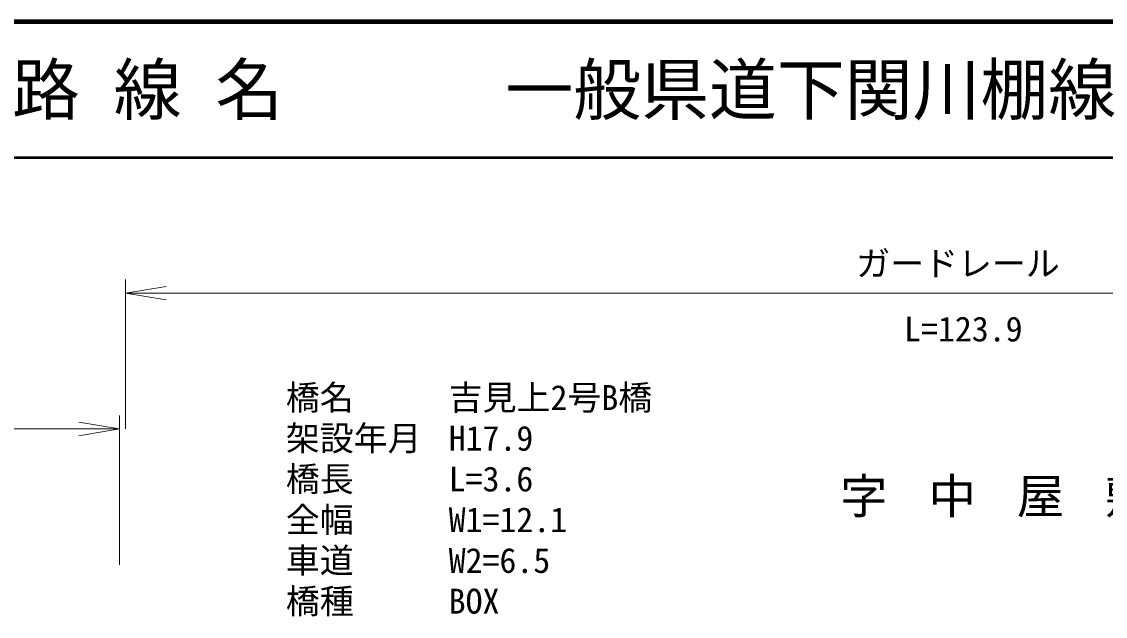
# Model space of a CAD drawing. Units: millimetres at full size, sheet at 1:1000; details may follow other scales. Extents: x 40000 to 680000, y 20000 to 380000.
# Drawn here: x 181093 to 260939, y 336195 to 380000 of the extents above; entities that cross this region are included whole.
import ezdxf
from ezdxf.enums import TextEntityAlignment as Align

# ---------------------------------------------------------------- set-up
doc = ezdxf.new("R2010")
doc.units = ezdxf.units.MM
doc.header["$LTSCALE"] = 1000
doc.layers.add('M-BMK-HTXT', color=7, linetype='Continuous')
doc.layers.add('M-TTL-TXT', color=7, linetype='Continuous')
for name, color, linetype, lineweight in [('M-STR-HTXT', 7, 'Continuous', 13), ('M-TTL', 2, 'Continuous', 140), ('M-TTL-LINE', 7, 'Continuous', 50)]:
    doc.layers.add(name, color=color, linetype=linetype, lineweight=lineweight)
doc.styles.add('ＭＳ ゴシック', font='')
doc.styles.get('ＭＳ ゴシック').set_extended_font_data('MS Gothic')

# ---------------------------------------------------------------- blocks, each defined once
blk = doc.blocks.new('open_arrow')
at = {"color": 0, "linetype": 'Continuous', "lineweight": -2}
blk.add_lwpolyline([(7.5, 1.25), (0, 0), (7.5, -1.25)], dxfattribs=at)

msp = doc.modelspace()

# ---------------------------------------------------------------- linework, layer by layer
at = {"layer": 'M-STR-HTXT'}
for p, q in [((188734, 350000), (188734, 361000)), ((188734, 360000), (312108, 360000)), ((188304, 340000), (188304, 351000)), ((93116, 350000), (188304, 350000))]:
    msp.add_line(p, q, dxfattribs=at)
at = {"layer": 'M-TTL'}
msp.add_line((680000, 380000), (40000, 380000), dxfattribs=at)
at = {"layer": 'M-TTL-LINE'}
msp.add_line((40000, 370000), (680000, 370000), dxfattribs=at)

# ---------------------------------------------------------------- block references
at = {"layer": 'M-STR-HTXT', "xscale": 400, "yscale": 400}
msp.add_blockref('open_arrow', (188734, 360000), dxfattribs=at)
at = {"layer": 'M-STR-HTXT', "xscale": 400, "yscale": 400, "rotation": 180}
msp.add_blockref('open_arrow', (188304, 350000), dxfattribs=at)

# ---------------------------------------------------------------- texts
at = {"layer": 'M-BMK-HTXT', "insert": (254412, 344901), "char_height": 2566, "attachment_point": 5, "style": 'ＭＳ ゴシック'}
msp.add_mtext('\\T1.86;字中屋敷', dxfattribs=at)
at = {"layer": 'M-STR-HTXT', "style": 'ＭＳ ゴシック'}
msp.add_text('ガードレール', height=1833, dxfattribs=at).set_placement((250082, 362188), align=Align.MIDDLE_CENTER)
msp.add_text('L=123.9', height=1833, dxfattribs=at).set_placement((250478, 355895), align=Align.BOTTOM_CENTER)
for s, p in [('橋名', (200557, 352312)), ('吉見上2号B橋', (212557, 352312)), ('架設年月', (200557, 349312)), ('H17.9', (212557, 349312)), ('橋長', (200557, 346312)), ('L=3.6', (212557, 346312)), ('全幅', (200557, 343312)), ('W1=12.1', (212557, 343312)), ('車道', (200557, 340312)), ('W2=6.5', (212557, 340312)), ('橋種', (200557, 337312)), ('BOX', (212557, 337312))]:
    msp.add_text(s, height=1833, dxfattribs=at).set_placement(p, align=Align.MIDDLE_LEFT)
at = {"layer": 'M-TTL-TXT', "style": 'ＭＳ ゴシック'}
for s, p in [('路 線 名', (180380, 375000)), ('一般県道下関川棚線', (216734, 375000))]:
    msp.add_text(s, height=3666, dxfattribs=at).set_placement(p, align=Align.MIDDLE_LEFT)

doc.saveas('drawing.dxf')
